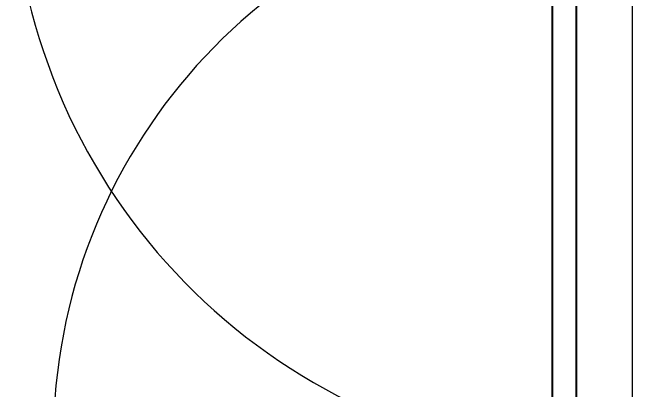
# Model space of a CAD drawing. Header units: millimetres. Extents: x -168200 to 672800, y -7409 to 118800.
# Drawn here: x 267337 to 268187, y 64686 to 65205 of the extents above; entities that cross this region are included whole.
import ezdxf

# ---------------------------------------------------------------- set-up
doc = ezdxf.new("R2010")
doc.units = ezdxf.units.MM
doc.header["$LTSCALE"] = 200
doc.layers.add('1 BA', color=9, linetype='Continuous')

msp = doc.modelspace()

# ---------------------------------------------------------------- linework, layer by layer
at = {"layer": '1 BA'}
for p, q in [((268076.49, 64590.41), (268076.49, 65430.61)), ((268077.09, 65430.36), (268077.09, 64591.01)), ((268109.46, 64595.65), (268109.46, 65429.45)), ((268110.06, 65429.42), (268110.06, 64595.83)), ((268186.89, 62419.06), (268186.89, 65385.41))]:
    msp.add_line(p, q, dxfattribs=at)
for centre, radius, start, end in [((268164.65, 65413.41), 827.7, 179.74341, 263.88556), ((268160.57, 64618.93), 767.47, 96.2898, 263.48044)]:
    msp.add_arc(centre, radius, start, end, dxfattribs=at)

doc.saveas('drawing.dxf')
